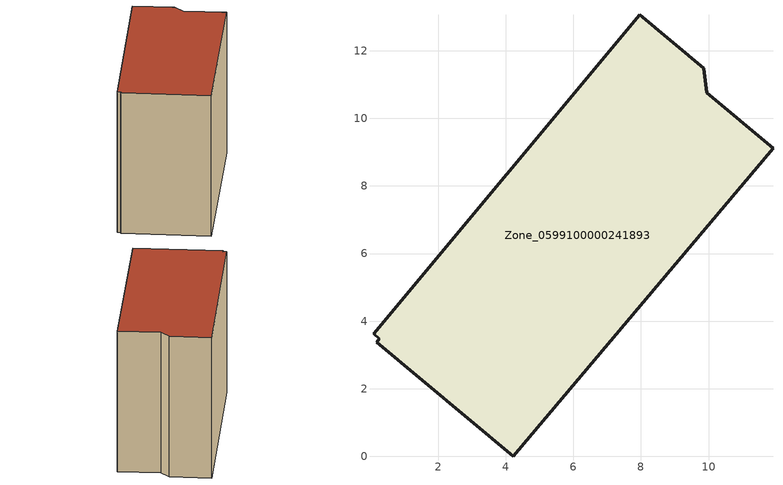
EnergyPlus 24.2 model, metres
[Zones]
Zone_0599100000241893
 floor ground (C_G): 9.95,10.76 11.91,9.12 4.22,0 0.17,3.38 0.26,3.47 0.08,3.62 7.97,13.07 9.86,11.49 z0
 wall outside (C_F): 0.17,3.38 4.22,0 11.91,9.12 9.95,10.76 9.86,11.49 7.97,13.07 0.08,3.62 0.26,3.47 0.17,3.38 z0:8.97
 roof outside (C_R): 0.26,3.47 0.17,3.38 4.22,0 11.91,9.12 9.95,10.76 9.86,11.49 7.97,13.07 0.08,3.62 z8.97
[BUILDING]
Pand.0599100000241893: North Axis=0; Terrain=City; Loads Convergence Tolerance Value=0.04; Temperature Convergence Tolerance Value=0.4; Solar Distribution=FullExterior; Maximum Number of Warmup Days=25; Minimum Number of Warmup Days=1
[Site:Location]
Rotterdam.The.Hague.AP_ZH_NLD Design_Conditions: Latitude=51.96; Longitude=4.45; Time Zone=1; Elevation=-4.5
[SITE:GROUNDTEMPERATURE:BUILDINGSURFACE]
18, 18, 18, 18, 18, 18, 18, 18, 18, 18, 18, 18
[MATERIAL] Thermal Absorptance=0.9; Solar Absorptance=0.7; Visible Absorptance=0.7
Name | Roughness | Thickness | Conductivity | Density | Specific Heat
G.TI.1946 | MediumSmooth | 0.15 | 1 | 540 | 1210
F.TI.1946 | Rough | 0.3 | 0.857143 | 1920 | 840
R.TI.1946 | MediumRough | 0.2 | 0.1 | 1500 | 1000
[CONSTRUCTION]
C_G: G.TI.1946
C_F: F.TI.1946
C_R: R.TI.1946
[ZONE]
Zone_0599100000241893: Type=1; Multiplier=1; Ceiling Height=Autocalculate; Volume=Autocalculate; Floor Area=autocalculate; Part of Total Floor Area=Yes
[ZONEINFILTRATION:DESIGNFLOWRATE]
Infil_Zone_0599100000241893: Zone or ZoneList or Space or SpaceList=Zone_0599100000241893; Schedule=AlwaysOn; Design Flow Rate Calculation Method=Flow/Area; Flow Rate per Floor Area=0.003; Constant Term Coefficient=1; Temperature Term Coefficient=0; Velocity Term Coefficient=0; Velocity Squared Term Coefficient=0
[HVACTEMPLATE:ZONE:IDEALLOADSAIRSYSTEM]
Zone_0599100000241893: Maximum Heating Supply Air Temperature=50; Minimum Cooling Supply Air Temperature=13; Maximum Heating Supply Air Humidity Ratio=0.0156; Minimum Cooling Supply Air Humidity Ratio=0.0077; Heating Limit=NoLimit; Cooling Limit=NoLimit; Dehumidification Control Type=ConstantSensibleHeatRatio; Cooling Sensible Heat Ratio=0.7; Dehumidification Setpoint=60; Humidification Control Type=None; Humidification Setpoint=30; Outdoor Air Method=None; Outdoor Air Flow Rate per Person=0.00944; Outdoor Air Flow Rate per Zone Floor Area=0; Outdoor Air Flow Rate per Zone=0; Demand Controlled Ventilation Type=None; Outdoor Air Economizer Type=NoEconomizer; Heat Recovery Type=None; Sensible Heat Recovery Effectiveness=0.7; Latent Heat Recovery Effectiveness=0.65
[ZONECONTROL:THERMOSTAT]
ThermostatControl_Zone_0599100000241893: Zone or ZoneList=Zone_0599100000241893; Control Type Schedule=DualSetpointControlType; Control 1=Thermostat_Zone_0599100000241893; Temperature Difference Between Cutout And Setpoint=0
[THERMOSTATSETPOINT:DUALSETPOINT]
Thermostat_Zone_0599100000241893: Heating Setpoint Temperature Schedule=HeatingSetpoint_Zone_0599100000241893; Cooling Setpoint Temperature Schedule=CoolingSetpoint_Zone_0599100000241893
[SCHEDULE:COMPACT]
HeatingSetpoint_Zone_0599100000241893: Through: 12/31, For: AllDays, Until: 24:00, 21
CoolingSetpoint_Zone_0599100000241893: Through: 12/31, For: AllDays, Until: 24:00, 24
DualSetpointControlType: Through: 12/31, For: AllDays, Until: 24:00, 4
AlwaysOn: Through: 12/31, For: AllDays, Until: 24:00, 1
